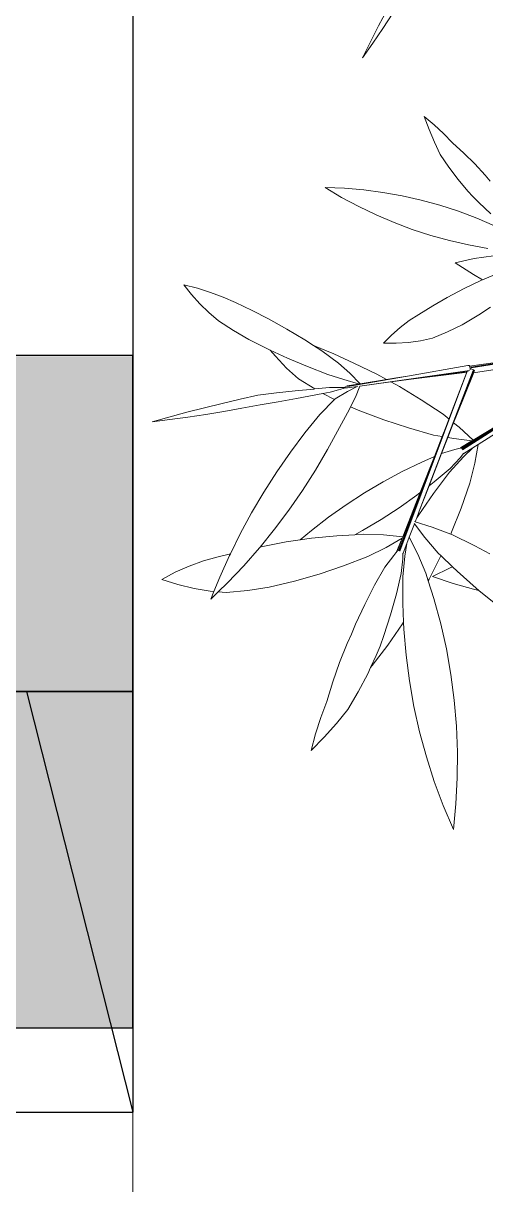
# Model space of a CAD drawing. Header units: millimetres. Extents: x 8 to 218431, y 13 to 56484.
# Drawn here: x 41033 to 41308, y 7375 to 8067 of the extents above; entities that cross this region are included whole.
import ezdxf

# ---------------------------------------------------------------- set-up
doc = ezdxf.new("R2010")
doc.units = ezdxf.units.MM
doc.header["$MEASUREMENT"] = 0
doc.linetypes.add('HIDDEN2', pattern=[0.1875, 0.125, -0.0625])
doc.layers.add('AS', color=8, linetype='HIDDEN2', lineweight=5)
doc.layers.add('Edges', color=7, linetype='Continuous', lineweight=18)
doc.layers.add('tampak', color=7, linetype='Continuous')
doc.styles.get("Standard").update_dxf_attribs({"font": 'arial.ttf'})
doc.dimstyles.new('DIM100', dxfattribs={"dimscale": 0, "dimtxt": 150, "dimasz": 50, "dimexe": 50, "dimexo": 0, "dimgap": 100, "dimtad": 1, "dimtoh": 1, "dimdec": 0, "dimdsep": 46, "dimtxsty": 'Standard', "dimblk": 'ARCHTICK', "dimcen": 1, "dimclrd": 1, "dimclre": 1, "dimadec": 0, "dimazin": 0, "dimtfac": 250, "dimtdec": 0, "dimtix": 1, "dimtmove": 0, "dimatfit": 3, "dimldrblk": 'DOT', "dimfxl": 150, "dimtolj": 1, "dimtzin": 0, "dimlwd": 5, "dimlwe": 5, "dimarcsym": 0})

# ---------------------------------------------------------------- blocks, each defined once
blk = doc.blocks.new('OUTDOOR')
at = {"layer": 'tampak', "transparency": 33554687}
h = blk.add_hatch(dxfattribs=at)
h.set_pattern_fill('DOTS', scale=3000)
h.set_pattern_definition([(0, (2854.53, 0), (93.75, 187.5), [0, -187.5])])
h.paths.add_polyline_path([(1832617.56, 55399.79), (1829266.1, 55399.79), (1829266.1, 55248.33), (1829016.1, 55248.33), (1827567.56, 55248.33), (1827567.56, 53294.79), (1827573.64, 53294.79), (1827573.64, 53188.33), (1828173.64, 53188.33), (1828173.64, 49758.33), (1828023.64, 49757.97), (1828023.64, 49756.87), (1827567.56, 49756.87), (1827567.56, 44386.87), (1833117.56, 44386.87), (1833054.49, 44637.17), (1832872.15, 44637.17), (1832872.25, 44636.45), (1832871.64, 44637.17), (1832617.56, 44637.17)])
h.paths.add_polyline_path([(1827765.96, 54105.94), (1828642.31, 54105.94), (1828642.31, 54329.46), (1827765.96, 54329.46)], flags=24)
h.paths.add_polyline_path([(1827819.18, 54370.2), (1828589.09, 54370.2), (1828589.09, 54593.73), (1827819.18, 54593.73)], flags=24)
blk.add_line((1833117.56, 62258.33), (1833117.56, 44386.87))
for points in [[(1829017.56, 62258.33), (1829017.56, 55248.33), (1827567.56, 55248.33), (1827567.56, 44386.87), (1833117.56, 44386.87)], [(1832617.56, 55399.79), (1832617.56, 44637.17), (1833117.56, 44637.17)], [(1833054.49, 44637.17), (1833117.56, 44386.87)]]:
    blk.add_lwpolyline(points)
blk = doc.blocks.new('BAMBOOPLAN')
at = {"layer": 'Edges'}
for p, q in [((-1.9245, -2.5509), (-1.8995, -2.3989)), ((-1.8824, -2.5603), (-1.8439, -2.4105)), ((-1.9245, -2.5509), (-1.9638, -2.8538)), ((-1.9224, -2.7082), (-1.8824, -2.5603)), ((-1.9638, -2.8538), (-1.9224, -2.7082)), ((-1.3053, -3.1546), (-1.2305, -3.2457)), ((-1.3053, -3.1546), (-1.204, -3.1932)), ((-1.2305, -3.2457), (-1.1523, -3.3328)), ((-1.204, -3.1932), (-1.104, -3.2375)), ((-1.104, -3.2375), (-1.0057, -3.2874)), ((-1.1523, -3.3328), (-1.0709, -3.4158)), ((-1.0057, -3.2874), (-0.8855, -3.3387)), ((-0.8855, -3.3387), (-0.7672, -3.3951)), ((-1.0709, -3.4158), (-0.9671, -3.4931)), ((-0.7672, -3.3951), (-0.653, -3.4573)), ((-0.9671, -3.4931), (-0.8599, -3.5657)), ((-0.653, -3.4573), (-0.5972, -3.4909)), ((-0.8599, -3.5657), (-0.7482, -3.6328)), ((-0.7482, -3.6328), (-0.6925, -3.6632)), ((-0.6925, -3.6632), (-0.6286, -3.6951)), ((-0.6286, -3.6951), (-0.5015, -3.7522)), ((-1.2631, -3.8532), (-1.0986, -3.8351)), ((-1.0986, -3.8351), (-0.9334, -3.8245)), ((-0.9334, -3.8245), (-0.7679, -3.8213)), ((-0.7679, -3.8213), (-0.6025, -3.8257)), ((-0.6025, -3.8257), (-0.4376, -3.8375)), ((-1.748, -3.9518), (-1.5882, -3.9116)), ((-1.5882, -3.9116), (-1.4264, -3.8788)), ((-1.4264, -3.8788), (-1.2631, -3.8532)), ((-1.9055, -3.9991), (-1.748, -3.9518)), ((-1.9055, -3.9991), (-1.7446, -4.0331)), ((-1.7446, -4.0331), (-1.582, -4.0598)), ((-0.5926, -4.0633), (-0.4293, -4.0378)), ((-1.582, -4.0598), (-1.4181, -4.079)), ((-1.4181, -4.079), (-1.2532, -4.0909)), ((-1.2532, -4.0909), (-1.0878, -4.0952)), ((-1.0878, -4.0952), (-0.9223, -4.092)), ((-0.9223, -4.092), (-0.7571, -4.0814)), ((-0.7571, -4.0814), (-0.5926, -4.0633)), ((-0.5092, -4.1577), (-0.362, -4.0815)), ((-0.6511, -4.2453), (-0.5092, -4.1577)), ((-0.6511, -4.2453), (-0.4722, -4.2892)), ((-0.3841, -4.305), (-0.2713, -4.2031)), ((-0.508, -4.4269), (-0.3922, -4.3123)), ((-0.4722, -4.2892), (-0.3841, -4.305)), ((-0.3922, -4.3123), (-0.3841, -4.305)), ((-0.6187, -4.5467), (-0.508, -4.4269)), ((-0.317, -4.598), (-0.2448, -4.5041)), ((0.8777, -4.5233), (-0.0741, -5.7277)), ((-0.7126, -4.6515), (-0.6187, -4.5467)), ((-0.4228, -4.7233), (-0.317, -4.598)), ((0.5302, -4.6323), (-0.2359, -5.0401)), ((0.6276, -4.5805), (-0.2299, -5.0446)), ((-0.8008, -4.7609), (-0.7126, -4.6515)), ((-0.5211, -4.8214), (-0.4228, -4.7233)), ((-0.9145, -4.9173), (-0.8607, -4.8369)), ((-0.8607, -4.8369), (-0.8008, -4.7609)), ((-0.6247, -4.9142), (-0.5211, -4.8214)), ((0.6285, -4.8343), (-0.0851, -5.7205)), ((0.7009, -4.7444), (-0.0798, -5.7237)), ((-0.9621, -5.0018), (-0.9145, -4.9173)), ((-0.7122, -4.9662), (-0.6247, -4.9142)), ((-0.2497, -5.0352), (-0.0144, -4.915)), ((-0.2484, -5.0364), (-0.0144, -4.915)), ((-1.0034, -5.0902), (-0.9621, -5.0018)), ((-0.9018, -5.0543), (-0.8047, -5.0129)), ((-0.8047, -5.0129), (-0.7122, -4.9662)), ((-0.2642, -5.0351), (-0.7203, -5.2871)), ((-0.2619, -5.0338), (-0.2642, -5.0351)), ((-0.2619, -5.0338), (-0.2577, -5.0316)), ((-0.2545, -5.0321), (-0.2577, -5.0316)), ((-0.2508, -5.0342), (-0.2545, -5.0321)), ((-0.2497, -5.0352), (-0.2508, -5.0342)), ((-0.2484, -5.0364), (-0.2497, -5.0352)), ((-0.2468, -5.0379), (-0.2484, -5.0364)), ((-0.1982, -5.0765), (0.0146, -4.9645)), ((-1.0733, -5.4997), (-0.2368, -5.071)), ((-1.0034, -5.0902), (-0.9018, -5.0543)), ((-0.7974, -5.3603), (-0.246, -5.0815)), ((-0.2517, -5.0884), (-0.7226, -5.323)), ((-0.2888, -5.1089), (-0.7226, -5.323)), ((-0.2538, -5.0917), (-0.2952, -6.7156)), ((-0.2537, -5.0915), (-0.2888, -5.1089)), ((-0.2538, -5.0917), (-0.2888, -5.1089)), ((-0.2538, -5.0917), (-0.2649, -5.4639)), ((-0.2538, -5.0917), (-0.2538, -5.0917)), ((-0.2536, -5.0916), (-0.2537, -5.0915)), ((-0.2535, -5.0915), (-0.2537, -5.0915)), ((-0.2524, -5.0918), (-0.2536, -5.0916)), ((-0.2528, -5.0911), (-0.2535, -5.0915)), ((-0.2534, -5.0915), (-0.2535, -5.0915)), ((-0.2528, -5.0916), (-0.2534, -5.0915)), ((-0.252, -5.0907), (-0.2524, -5.0909)), ((-0.2502, -6.3412), (-0.2084, -5.0609)), ((-0.2484, -5.0868), (-0.25, -5.0875)), ((-0.2483, -5.0867), (-0.2484, -5.0868)), ((-0.2427, -5.0428), (-0.2468, -5.0379)), ((-0.246, -5.0815), (-0.2456, -5.0813)), ((-0.2389, -5.0488), (-0.2427, -5.0428)), ((-0.2355, -5.0552), (-0.2389, -5.0488)), ((-0.2338, -5.0596), (-0.2355, -5.0552)), ((-0.2329, -5.0618), (-0.2338, -5.0596)), ((-0.2288, -5.0514), (-0.2334, -5.0515)), ((-0.2323, -5.064), (-0.2329, -5.0618)), ((-0.2215, -5.0517), (-0.2288, -5.0514)), ((-0.2222, -5.5795), (-0.2032, -5.0622)), ((-0.2144, -5.0524), (-0.2215, -5.0517)), ((-0.1996, -5.0636), (-0.2174, -5.4695)), ((-0.1988, -5.0889), (-0.2174, -5.4695)), ((-0.2081, -5.0533), (-0.2144, -5.0524)), ((-0.2029, -5.0546), (-0.2081, -5.0533)), ((-0.1993, -5.056), (-0.2029, -5.0546)), ((-0.1974, -5.0575), (-0.1993, -5.056)), ((-0.1977, -5.0651), (-0.1988, -5.0889)), ((-0.1982, -5.0765), (-0.1988, -5.0889)), ((-0.1976, -5.0666), (-0.1982, -5.0765)), ((-0.1976, -5.0666), (-0.1975, -5.0642)), ((-0.1974, -5.0584), (-0.1974, -5.0575)), ((-2.7682, -5.174), (-2.6505, -5.164)), ((-2.7682, -5.174), (-2.6796, -5.2307)), ((-2.6796, -5.2307), (-2.5872, -5.2818)), ((-2.6505, -5.164), (-2.5342, -5.1603)), ((-2.5342, -5.1603), (-2.4194, -5.1628)), ((-2.4194, -5.1628), (-2.3064, -5.1716)), ((-2.3064, -5.1716), (-2.1494, -5.1891)), ((-2.1494, -5.1891), (-1.9947, -5.2126)), ((-1.9947, -5.2126), (-1.8188, -5.2432)), ((-2.5872, -5.2818), (-2.491, -5.327)), ((-2.491, -5.327), (-2.3914, -5.3664)), ((-1.8188, -5.2432), (-1.6461, -5.2798)), ((-1.6461, -5.2798), (-1.5597, -5.3015)), ((-1.5597, -5.3015), (-1.5595, -5.3015)), ((-1.5595, -5.3015), (-1.3724, -5.3117)), ((-1.5595, -5.3015), (-1.4769, -5.3224)), ((-1.4769, -5.3224), (-1.3101, -5.3732)), ((-1.3724, -5.3117), (-1.1859, -5.3315)), ((-1.1859, -5.3315), (-0.9701, -5.3576)), ((-0.8021, -5.332), (-1.1723, -5.5348)), ((-0.7203, -5.2871), (-1.171, -5.5362)), ((-0.8781, -5.373), (-0.8021, -5.332)), ((-0.7203, -5.2871), (-0.8021, -5.332)), ((-0.7226, -5.323), (-0.7974, -5.3603)), ((-2.3914, -5.3664), (-2.2447, -5.4019)), ((-2.2447, -5.4019), (-2.0947, -5.4313)), ((-2.0947, -5.4313), (-1.915, -5.456)), ((-1.3101, -5.3732), (-1.1911, -5.4245)), ((-1.1911, -5.4245), (-1.078, -5.481)), ((-1.078, -5.481), (-0.8781, -5.373)), ((-1.0733, -5.4998), (-0.8363, -5.38)), ((-0.9701, -5.3576), (-0.8781, -5.373)), ((-0.8363, -5.38), (-0.7974, -5.3603)), ((-0.8363, -5.38), (-0.7557, -5.3935)), ((-0.7557, -5.3935), (-0.5434, -5.439)), ((-0.014, -5.6188), (0.1452, -5.4257)), ((-0.013, -5.6192), (0.1452, -5.4257)), ((-1.915, -5.456), (-1.8948, -5.458)), ((-1.8948, -5.458), (-1.8351, -5.4941)), ((-1.8948, -5.458), (-1.7331, -5.4743)), ((-1.8351, -5.4941), (-1.7125, -5.5576)), ((-1.7331, -5.4743), (-1.5493, -5.4864)), ((-1.5493, -5.4864), (-1.3636, -5.4945)), ((-1.3636, -5.4945), (-1.2209, -5.4921)), ((-1.2209, -5.4921), (-1.083, -5.4837)), ((-1.1759, -5.5333), (-1.0971, -5.4913)), ((-1.1749, -5.5333), (-1.0971, -5.4913)), ((-1.1688, -5.5486), (-1.0948, -5.5107)), ((-1.1593, -5.5779), (-1.0948, -5.5107)), ((-1.0971, -5.4913), (-1.083, -5.4837)), ((-1.0948, -5.5107), (-1.0936, -5.5094)), ((-1.083, -5.4837), (-1.0804, -5.4823)), ((-1.0797, -5.6023), (-1.0733, -5.4998)), ((-1.078, -5.481), (-1.0777, -5.4811)), ((-1.0733, -5.4997), (-1.0732, -5.4988)), ((-1.0733, -5.4998), (-1.0733, -5.4997)), ((-0.5434, -5.439), (-0.3278, -5.4946)), ((-0.3278, -5.4946), (-0.2668, -5.5168)), ((-0.2649, -5.4639), (-0.3022, -6.7158)), ((-0.2668, -5.5168), (-0.2689, -5.5792)), ((-0.2649, -5.4639), (-0.2668, -5.5168)), ((-0.2174, -5.4695), (-0.2202, -5.5337)), ((0.0385, -5.6397), (0.1865, -5.4552)), ((-1.7125, -5.5576), (-1.588, -5.6117)), ((-1.588, -5.6117), (-1.4277, -5.6466)), ((-1.4277, -5.6466), (-1.3151, -5.596)), ((-1.3151, -5.596), (-1.1873, -5.5503)), ((-1.3151, -5.596), (-1.2458, -5.57)), ((-1.2977, -5.63), (-1.2361, -5.589)), ((-1.2458, -5.57), (-1.1912, -5.5514)), ((-1.237, -5.6712), (-1.1593, -5.5779)), ((-1.2361, -5.589), (-1.1864, -5.5537)), ((-1.1916, -5.5491), (-1.1917, -5.5496)), ((-1.1917, -5.5496), (-1.1916, -5.5502)), ((-1.1915, -5.5487), (-1.1916, -5.5491)), ((-1.1916, -5.5502), (-1.1913, -5.551)), ((-1.1768, -5.5339), (-1.1915, -5.5487)), ((-1.1913, -5.551), (-1.1912, -5.5514)), ((-1.1912, -5.5514), (-1.1864, -5.5498)), ((-1.1688, -5.5486), (-1.1864, -5.5537)), ((-1.1864, -5.5537), (-1.1851, -5.5527)), ((-1.1841, -5.552), (-1.1834, -5.5515)), ((-1.1759, -5.5333), (-1.1768, -5.5339)), ((-1.1699, -5.5486), (-1.1698, -5.5486)), ((-1.0911, -5.6911), (-1.0797, -5.6023)), ((-0.2689, -5.5792), (-0.3084, -6.7163)), ((-0.273, -5.677), (-0.2689, -5.5792)), ((-0.2256, -5.6697), (-0.2222, -5.5795)), ((-0.2202, -5.5337), (-0.2222, -5.5795)), ((-0.2202, -5.5337), (-0.1648, -5.5539)), ((-0.1754, -5.6619), (-0.0226, -5.6293)), ((-0.1648, -5.5539), (-0.014, -5.6188)), ((-0.0951, -5.7173), (-0.0226, -5.6293)), ((-0.093, -5.7171), (-0.0209, -5.6289)), ((-0.0226, -5.6293), (-0.0209, -5.6289)), ((-0.0209, -5.6289), (-0.013, -5.6192)), ((-0.014, -5.6188), (-0.013, -5.6192)), ((-1.7246, -5.7843), (-1.5808, -5.7165)), ((-1.5808, -5.7165), (-1.4369, -5.6508)), ((-1.5489, -5.7747), (-1.3504, -5.6604)), ((-1.4369, -5.6508), (-1.4277, -5.6466)), ((-1.3504, -5.6604), (-1.2977, -5.63)), ((-1.3504, -5.6604), (-1.2404, -5.6783)), ((-1.3175, -5.8379), (-1.2404, -5.6783)), ((-1.2404, -5.6783), (-1.237, -5.6712)), ((-1.1576, -6.0986), (-1.0942, -5.7149)), ((-1.0942, -5.7149), (-1.0911, -5.6911)), ((-1.0911, -5.6911), (-1.006, -5.6976)), ((-1.006, -5.6976), (-0.7875, -5.7043)), ((-0.7875, -5.7043), (-0.5692, -5.701)), ((-0.5692, -5.701), (-0.3469, -5.6884)), ((-0.3469, -5.6884), (-0.273, -5.677)), ((-0.2807, -5.8591), (-0.273, -5.677)), ((-0.2309, -5.8146), (-0.2256, -5.6697)), ((-0.2256, -5.6697), (-0.1754, -5.6619)), ((-0.135, -5.7456), (-0.0955, -5.7207)), ((-0.0951, -5.7173), (-0.0958, -5.7187)), ((-0.0958, -5.7187), (-0.0955, -5.7207)), ((-0.0955, -5.7207), (-0.0938, -5.7196)), ((-0.0525, -5.7532), (0.0033, -5.6836)), ((-0.0462, -5.7818), (0.0033, -5.6836)), ((0.0033, -5.6836), (0.0385, -5.6397)), ((0.0626, -5.7992), (0.0385, -5.6397)), ((-1.8678, -5.8541), (-1.7246, -5.7843)), ((-1.6859, -5.8513), (-1.5489, -5.7747)), ((-0.2417, -6.1086), (-0.2309, -5.8146)), ((-0.2309, -5.8146), (-0.135, -5.7456)), ((-0.122, -5.9117), (-0.0712, -5.7974)), ((-0.1165, -5.9433), (-0.0462, -5.7818)), ((-0.0712, -5.7974), (-0.0548, -5.7534)), ((-0.0548, -5.7534), (-0.0542, -5.7518)), ((-0.0525, -5.7532), (-0.0548, -5.7534)), ((0.0787, -5.9746), (0.0626, -5.7992)), ((-2.0002, -5.9378), (-1.8678, -5.8541)), ((-1.8242, -5.9264), (-1.6859, -5.8513)), ((-1.3867, -6.0284), (-1.3175, -5.8379)), ((-0.3673, -5.9384), (-0.2807, -5.8591)), ((-0.2945, -6.189), (-0.2807, -5.8591)), ((-0.2125, -6.0642), (-0.122, -5.9117)), ((-2.2628, -6.1052), (-2.1319, -6.0216)), ((-2.1319, -6.0216), (-2.0002, -5.9378)), ((-2.0971, -6.0803), (-1.9604, -6.0043)), ((-1.9604, -6.0043), (-1.8242, -5.9264)), ((-0.4971, -6.0686), (-0.3673, -5.9384)), ((-0.1862, -6.1583), (-0.1165, -5.9433)), ((0.0777, -6.2006), (0.0787, -5.9746)), ((-2.3925, -6.1885), (-2.2628, -6.1052)), ((-2.2342, -6.1543), (-2.0971, -6.0803)), ((-1.449, -6.2221), (-1.3867, -6.0284)), ((-1.1983, -6.2989), (-1.1576, -6.0986)), ((-0.6218, -6.2042), (-0.4971, -6.0686)), ((-0.2502, -6.3412), (-0.2417, -6.1086)), ((-0.2417, -6.1086), (-0.2125, -6.0642)), ((-2.3925, -6.1885), (-2.6436, -6.3622)), ((-2.3712, -6.2261), (-2.2342, -6.1543)), ((-1.5042, -6.4185), (-1.449, -6.2221)), ((-0.741, -6.3449), (-0.6218, -6.2042)), ((-0.4208, -6.3676), (-0.3135, -6.2179)), ((-0.3135, -6.2179), (-0.2945, -6.189)), ((-0.3009, -6.3423), (-0.2945, -6.189)), ((-0.2454, -6.3706), (-0.1862, -6.1583)), ((0.0677, -6.4208), (0.0777, -6.2006)), ((-2.6436, -6.3622), (-2.5078, -6.2954)), ((-2.5078, -6.2954), (-2.3712, -6.2261)), ((-1.2462, -6.4975), (-1.1983, -6.2989)), ((-1.5521, -6.6171), (-1.5042, -6.4185)), ((-0.8543, -6.4903), (-0.741, -6.3449)), ((-0.5342, -6.513), (-0.4208, -6.3676)), ((-0.3125, -6.5924), (-0.3009, -6.3423)), ((-0.3114, -6.5921), (-0.3009, -6.3423)), ((-0.2533, -6.4363), (-0.2521, -6.3996)), ((-0.2521, -6.3996), (-0.2502, -6.3412)), ((-0.2521, -6.3996), (-0.2454, -6.3706)), ((-1.3014, -6.6939), (-1.2462, -6.4975)), ((-0.9617, -6.6401), (-0.8543, -6.4903)), ((-0.6534, -6.6537), (-0.5342, -6.513)), ((-0.2533, -6.4363), (-0.2603, -6.4365)), ((-0.2539, -6.4553), (-0.2581, -6.4525)), ((-0.2579, -6.5776), (-0.2539, -6.4553)), ((-0.1325, -6.5364), (-0.2539, -6.4553)), ((-0.1025, -6.4321), (-0.2533, -6.4363)), ((0.0662, -6.437), (-0.1025, -6.4321)), ((0.0662, -6.437), (0.0677, -6.4208)), ((0.0709, -6.4372), (0.0662, -6.437)), ((0.2918, -6.4651), (0.0709, -6.4372)), ((0.4343, -6.4892), (0.2918, -6.4651)), ((-1.5928, -6.8174), (-1.5521, -6.6171)), ((-0.472, -6.6309), (-0.3125, -6.5924)), ((-0.4157, -6.7237), (-0.3131, -6.6059)), ((-0.3179, -6.7097), (-0.3131, -6.6059)), ((-0.3167, -6.7184), (-0.3119, -6.6046)), ((-0.3131, -6.6059), (-0.3119, -6.6046)), ((-0.3125, -6.5924), (-0.3114, -6.5921)), ((-0.3119, -6.6046), (-0.3114, -6.5921)), ((-0.2598, -6.6338), (-0.2579, -6.5776)), ((-0.143, -6.6908), (-0.2579, -6.5776)), ((0.0171, -6.6243), (-0.1325, -6.5364)), ((-1.3637, -6.8876), (-1.3014, -6.6939)), ((-1.0627, -6.7938), (-0.9617, -6.6401)), ((-0.844, -6.766), (-0.7034, -6.7081)), ((-0.7034, -6.7081), (-0.6534, -6.6537)), ((-0.7034, -6.7081), (-0.6381, -6.6812)), ((-0.6381, -6.6812), (-0.472, -6.6309)), ((-0.3237, -6.7413), (-0.3179, -6.7097)), ((-0.3183, -6.7198), (-0.3179, -6.7097)), ((-0.2627, -6.723), (-0.2598, -6.6338)), ((-0.2405, -6.7421), (-0.2598, -6.6338)), ((-0.0249, -6.8214), (-0.143, -6.6908)), ((0.0478, -6.6386), (0.0171, -6.6243)), ((0.0176, -6.8592), (0.0476, -6.6405)), ((0.0379, -6.8271), (0.1554, -6.7088)), ((0.0476, -6.6405), (0.0478, -6.6386)), ((0.1706, -6.6957), (0.0478, -6.6386)), ((0.1554, -6.7088), (0.1706, -6.6957)), ((0.219, -6.7181), (0.1706, -6.6957)), ((-1.1274, -6.9016), (-1.0627, -6.7938)), ((-1.0411, -6.857), (-0.844, -6.766)), ((-0.5371, -6.8477), (-0.4157, -6.7237)), ((-0.3706, -6.8857), (-0.3333, -6.7664)), ((-0.3333, -6.7664), (-0.3237, -6.7413)), ((-0.3237, -6.7413), (-0.3166, -6.7228)), ((-0.3183, -6.7198), (-0.318, -6.7213)), ((-0.318, -6.7213), (-0.3166, -6.7228)), ((-0.3166, -6.7228), (-0.3159, -6.7209)), ((-0.2644, -6.7245), (-0.2649, -6.7229)), ((-0.2627, -6.723), (-0.2644, -6.7245)), ((-0.2511, -6.7696), (-0.2644, -6.7245)), ((-0.2232, -6.8915), (-0.2511, -6.7696)), ((-0.1998, -6.9134), (-0.2405, -6.7421)), ((0.4195, -6.8014), (0.219, -6.7181)), ((0.4023, -6.8176), (0.4484, -6.8119)), ((0.4484, -6.8119), (0.4195, -6.8014)), ((0.6238, -6.8756), (0.4484, -6.8119)), ((-1.6259, -7.019), (-1.5928, -6.8174)), ((-1.4298, -7.0697), (-1.3637, -6.8876)), ((-1.2341, -6.9568), (-1.1274, -6.9016)), ((-1.1274, -6.9016), (-1.0411, -6.857)), ((-0.7074, -6.9911), (-0.5371, -6.8477)), ((-0.4035, -7.06), (-0.3706, -6.8857)), ((-0.2042, -7.0678), (-0.2232, -6.8915)), ((-0.1266, -7.1273), (-0.1998, -6.9134)), ((0.0147, -6.8747), (-0.0249, -6.8214)), ((0.0147, -6.8747), (0.0176, -6.8592)), ((0.1099, -7.0029), (0.0147, -6.8747)), ((0.0379, -6.8271), (0.2221, -6.8281)), ((0.2221, -6.8281), (0.4023, -6.8176)), ((-1.4225, -7.0654), (-1.2341, -6.9568)), ((-0.8801, -7.1247), (-0.7074, -6.9911)), ((0.2339, -7.1851), (0.1099, -7.0029)), ((-1.6496, -7.2055), (-1.6259, -7.019)), ((-1.5088, -7.265), (-1.4329, -7.0781)), ((-1.4329, -7.0781), (-1.4298, -7.0697)), ((-1.4298, -7.0697), (-1.4225, -7.0654)), ((-0.4292, -7.2421), (-0.4035, -7.06)), ((-0.1929, -7.2529), (-0.2042, -7.0678)), ((-1.7394, -7.2656), (-1.6496, -7.2055)), ((-1.6516, -7.2212), (-1.6496, -7.2055)), ((-1.059, -7.2504), (-0.8801, -7.1247)), ((-0.0685, -7.2767), (-0.1266, -7.1273)), ((0.3496, -7.3729), (0.2339, -7.1851)), ((-1.8458, -7.3386), (-1.7394, -7.2656)), ((-1.6697, -7.4237), (-1.6516, -7.2212)), ((-1.5913, -7.4477), (-1.5088, -7.265)), ((-1.2434, -7.3679), (-1.059, -7.2504)), ((-0.4476, -7.4254), (-0.4292, -7.2421)), ((-0.1891, -7.4387), (-0.1929, -7.2529)), ((-0.1312, -7.5035), (-0.0719, -7.2912)), ((-0.0719, -7.2912), (-0.0685, -7.2767)), ((-0.0467, -7.3327), (-0.0685, -7.2767)), ((-1.9462, -7.4196), (-1.8458, -7.3386)), ((-1.4075, -7.4537), (-1.2434, -7.3679)), ((0.0425, -7.5345), (-0.0467, -7.3327)), ((0.4568, -7.5659), (0.3496, -7.3729)), ((-2.0404, -7.5082), (-1.9462, -7.4196)), ((-1.6765, -7.5546), (-1.6697, -7.4237)), ((-1.6404, -7.546), (-1.5913, -7.4477)), ((-1.5761, -7.5308), (-1.4075, -7.4537)), ((-0.4531, -7.5174), (-0.4476, -7.4254)), ((-0.1999, -7.7126), (-0.1312, -7.5035)), ((-0.1911, -7.5338), (-0.1891, -7.4387)), ((-2.1281, -7.6042), (-2.0404, -7.5082)), ((-2.1281, -7.6042), (-1.9845, -7.5989)), ((-1.9845, -7.5989), (-1.8444, -7.5849)), ((-1.8444, -7.5849), (-1.7082, -7.5621)), ((-1.7082, -7.5621), (-1.6765, -7.5546)), ((-1.6802, -7.6258), (-1.6404, -7.546)), ((-1.6802, -7.6258), (-1.6765, -7.5546)), ((-1.6404, -7.546), (-1.5761, -7.5308)), ((-0.4715, -7.7771), (-0.4617, -7.6038)), ((-0.4617, -7.6038), (-0.4531, -7.5174)), ((-0.1959, -7.6184), (-0.1911, -7.5338)), ((0.1408, -7.7321), (0.0425, -7.5345)), ((0.5551, -7.7635), (0.4568, -7.5659)), ((-0.2071, -7.7316), (-0.1959, -7.6184)), ((-0.4719, -7.9517), (-0.4715, -7.7771)), ((-0.2393, -7.9619), (-0.2131, -7.7912)), ((-0.2131, -7.7912), (-0.2071, -7.7316)), ((-0.2071, -7.7316), (-0.1999, -7.7126)), ((0.248, -7.9251), (0.1408, -7.7321)), ((0.6443, -7.9652), (0.5551, -7.7635)), ((-0.4651, -8.1259), (-0.4719, -7.9517)), ((-0.2731, -8.1312), (-0.2393, -7.9619)), ((0.3637, -8.1129), (0.248, -7.9251)), ((0.7243, -8.1707), (0.6443, -7.9652)), ((-0.469, -8.2728), (-0.4651, -8.1259)), ((-0.3266, -8.2766), (-0.2731, -8.1312)), ((0.4877, -8.2951), (0.3637, -8.1129)), ((0.7947, -8.3792), (0.7243, -8.1707)), ((-0.4653, -8.4186), (-0.469, -8.2728)), ((-0.3869, -8.4205), (-0.3266, -8.2766)), ((0.6197, -8.4713), (0.4877, -8.2951)), ((0.8554, -8.5904), (0.7947, -8.3792)), ((-0.454, -8.5627), (-0.4653, -8.4186)), ((-0.454, -8.5627), (-0.3869, -8.4205)), ((0.7593, -8.6409), (0.6197, -8.4713)), ((0.9063, -8.8037), (0.8554, -8.5904)), ((0.9063, -8.8037), (0.7593, -8.6409))]:
    blk.add_line(p, q, dxfattribs=at)
blk = doc.blocks.new('KOLOM')
at = {"layer": 'tampak', "transparency": 33554687}
h = blk.add_hatch(color=5, dxfattribs=at)
h.dxf.hatch_style = 1
h.paths.add_polyline_path([(1780621.98, 55617.67), (1780421.98, 55617.67), (1780421.98, 55217.67), (1780621.98, 55217.67)])
h.paths.add_polyline_path([(1780621.98, 52920.47), (1780421.98, 52920.47), (1780421.98, 52520.47), (1780621.98, 52520.47)])
h.paths.add_polyline_path([(1780621.98, 50225.87), (1780421.98, 50225.87), (1780421.98, 49825.87), (1780621.98, 49825.87)])
h.paths.add_polyline_path([(1780621.98, 47518.78), (1780421.98, 47518.78), (1780421.98, 47118.78), (1780621.98, 47118.78)])
h.paths.add_polyline_path([(1780621.98, 44836.68), (1780421.98, 44836.68), (1780421.98, 44436.68), (1780621.98, 44436.68)])
blk.add_lwpolyline([(1780422.2, 44837.17), (1780422.2, 44437.17), (1780622.2, 44437.17), (1780622.2, 44837.17), (1780422.2, 44837.17)])
blk = doc.blocks.new('GRID')
at = {"layer": 'AS', "ltscale": 1000}
for p, q in [((1830263.03, 43110.57), (1830263.03, 63784.83)), ((1814236.02, 44386.87), (1830263.03, 44386.87))]:
    blk.add_line(p, q, dxfattribs=at)
blk = doc.blocks.new('_ArchTick')
at = {"color": 0, "linetype": 'ByBlock', "const_width": 0.15}
blk.add_lwpolyline([(-0.5, -0.5), (0.5, 0.5)], dxfattribs=at)
blk = doc.blocks.new('*D252')
at = {"color": 1, "lineweight": 5, "transparency": 16777216}
for p, q in [((1826286.57, 44386.87), (1826286.57, 43899.68)), ((1830263.03, 44386.87), (1830263.03, 43899.68)), ((1826286.57, 43949.68), (1830263.03, 43949.68))]:
    blk.add_line(p, q, dxfattribs=at)
at = {"layer": 'Defpoints', "color": 0, "transparency": 16777216}
for p in [(1826286.57, 44386.87), (1830263.03, 44386.87), (1830263.03, 43949.68)]:
    blk.add_point(p, dxfattribs=at)
at = {"color": 1, "lineweight": 5, "transparency": 16777216, "xscale": 50, "yscale": 50, "zscale": 50, "rotation": 180}
blk.add_blockref('_ArchTick', (1826286.57, 43949.68), dxfattribs=at)
at = {"color": 1, "lineweight": 5, "transparency": 16777216, "xscale": 50, "yscale": 50, "zscale": 50}
blk.add_blockref('_ArchTick', (1830263.03, 43949.68), dxfattribs=at)
at = {"color": 0, "transparency": 16777216, "insert": (1828274.8, 44126.32), "char_height": 150, "attachment_point": 5}
blk.add_mtext('\\A1;3976', dxfattribs=at)
blk = doc.blocks.new('_DOT')
at = {"color": 0, "linetype": 'ByBlock'}
blk.add_line((-0.5, 0), (-1, 0), dxfattribs=at)
at = {"color": 0, "linetype": 'ByBlock', "const_width": 0.5}
blk.add_lwpolyline([(-0.25, 0, 1), (0.25, 0, 1)], format="xyb", close=True, dxfattribs=at)
blk = doc.blocks.new('dgf56yrtrr')
dim = blk.add_linear_dim(base=(1830263.03, 43949.68), p1=(1826286.57, 44386.87), p2=(1830263.03, 44386.87), dimstyle='DIM100', override={"dimscale": 1, "dimtmove": 1})
dim.commit()
dim.dimension.update_dxf_attribs({"geometry": '*D252', "text_midpoint": (1828274.8, 44126.32)})

msp = doc.modelspace()

# ---------------------------------------------------------------- linework, layer by layer
msp.add_lwpolyline([(41098.45, 18431.4), (41098.45, 7668.78), (40598.45, 7668.78), (40598.45, 18431.4), (41098.45, 18431.4)])

# ---------------------------------------------------------------- block references
for name, p in [('GRID', (-1789164.58, -36968.38)), ('dgf56yrtrr', (-1789164.58, -36968.38)), ('KOLOM', (-1739523.75, -36968.38)), ('OUTDOOR', (-1792019.11, -36968.38))]:
    msp.add_blockref(name, p)
at = {"xscale": 69.97983938875464, "yscale": 69.97983938875464, "zscale": 69.97983938875464, "rotation": 340.9588725647666}
msp.add_blockref('BAMBOOPLAN', (41430.14, 8189.87), dxfattribs=at)

doc.saveas('drawing.dxf')
